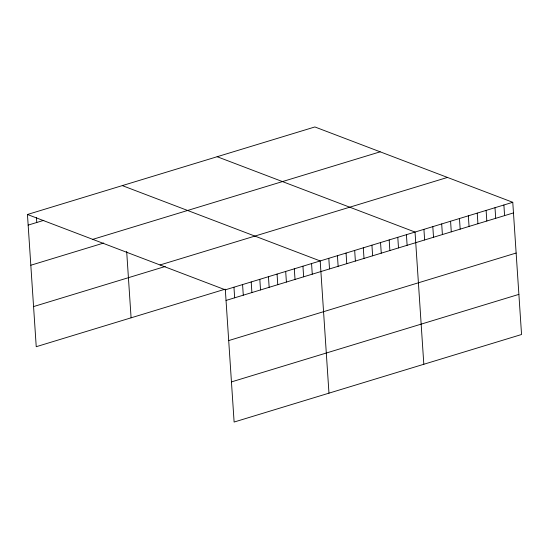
<?xml version="1.0" encoding="UTF-8"?>
<svg xmlns="http://www.w3.org/2000/svg" width="549" height="549" viewBox="0 0 549 549"><rect width="100%" height="100%" fill="white"/><g stroke="black" fill="none" stroke-linecap="round" stroke-linejoin="round"><path stroke-width="0.82" d="M27.45 214.494L314.886 126.956L512.766 202.293L521.55 334.506L234.114 422.044L225.33 289.831L27.45 214.494L36.234 346.707L225.159 289.172M28.157 225.104L43.831 220.334M92.754 239.357L380.189 151.819M30.819 265.236L103.727 243.029M160.027 264.968L447.469 177.437M33.564 306.575L165.263 266.471M225.33 289.831L512.766 202.293M226.037 300.44L513.473 212.909M228.7 340.572L516.135 253.034M231.445 381.912L518.887 294.374M217.157 156.719L415.037 232.055L423.821 364.268M122.303 185.61L320.184 260.947L328.968 393.153M503.886 205.003L504.586 215.613M494.999 207.707L495.706 218.317M486.112 210.411L486.819 221.021M477.232 213.115L477.939 223.731M468.345 215.826L469.052 226.435M459.465 218.529L460.165 229.139M450.578 221.233L451.285 231.843M441.691 223.944L442.398 234.553M432.811 226.648L433.511 237.257M423.924 229.352L424.631 239.961M406.418 234.684L407.118 245.293M397.792 237.312L398.499 247.922M389.172 239.934L389.872 250.55M380.546 242.562L381.253 253.171M371.927 245.19L372.627 255.8M363.301 247.812L364.008 258.428M354.675 250.44L355.381 261.049M346.055 253.068L346.762 263.678M337.429 255.69L338.136 266.306M328.81 258.318L329.51 268.928M311.564 263.568L312.264 274.184M302.938 266.196L303.645 276.806M294.312 268.825L295.019 279.434M285.693 271.453L286.4 282.062M277.067 274.075L277.773 284.684M268.447 276.703L269.154 287.312M259.821 279.331L260.528 289.941M251.202 281.953L251.902 292.562M242.576 284.581L243.282 295.19M233.956 287.209L234.656 297.819M126.675 251.456L131.087 317.816M36.454 217.582L36.776 222.482"/></g></svg>
